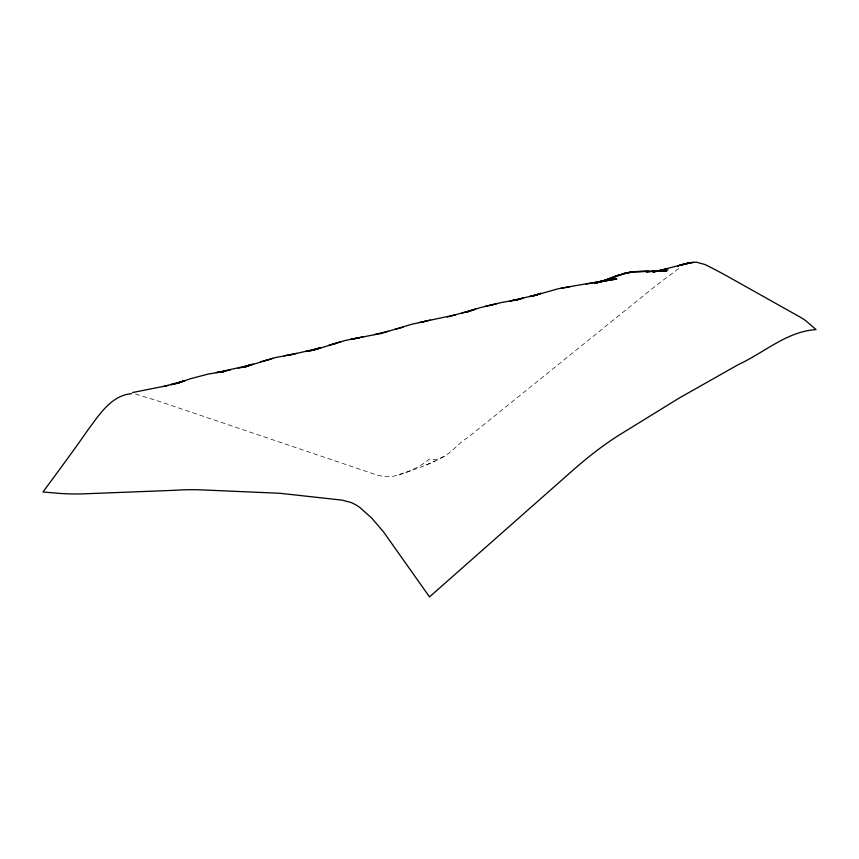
<?xml version="1.0" encoding="UTF-8"?>
<svg xmlns="http://www.w3.org/2000/svg" width="859" height="859" viewBox="0 0 859 859"><rect width="100%" height="100%" fill="white"/><g stroke="black" fill="none" stroke-linecap="round" stroke-linejoin="round"><path stroke-width="0.64" stroke-dasharray="4.29 3.22" d="M135.475 394.002L159.194 401.368L378.572 475.596L387.473 476.745L393.401 476.316L408.229 471.623A128.002 73.906 -60 0 0 423.047 463.871L429.5 459.039C445.359 462.743 455.453 444.511 467.779 437.628L657.522 284.383L680.253 267.417M444.071 456.215C430.241 464.73 414.36 469.1 399.328 474.93M426.171 464.934L435.223 460.918"/><path stroke-width="1.29" d="M615.516 276.115L600.688 282.031L624.847 273.216L634.167 271.627L648.996 271.229L633.212 271.723L624.847 273.216L602.61 281.161L618.394 275.159M602.61 281.161L606.583 279.798L595.459 283.169M291.641 354.606L275.879 357.451L244.6 366.954L252.009 364.452L243.956 367.072L251.365 364.688L243.312 367.19L250.731 364.914L242.667 367.308L250.087 365.15L217.22 372.43L224.628 371.356L208.061 374.105L190.15 378.83L177.416 383.286L184.825 380.612L176.75 383.425L184.17 380.859L164.703 386.163L167.73 385.466M245.244 366.836L253.298 364.001M475.575 309.057L467.5 311.817L480.342 307.586L493.302 304.612M320.761 347.691L312.053 350.429L319.473 348.12L311.42 350.526L318.829 348.324L288.742 355.207M474.909 309.294L447.432 317.057M312.697 350.332L336.073 343.364M332.616 344.384L345.297 340.443L359.287 337.748M340.69 341.753L328.664 345.307M599.507 281.999L604.521 280.431M688.156 263.262L696.069 262.092L704.96 264.508A564.095 325.679 60 0 1 728.679 276.995L799.826 316.917A60.259 34.789 60 0 1 805.914 320.837L816.05 329.598C786.865 331.381 764.113 352.77 738.45 364.527L679.147 398.093L619.854 434.643A280.614 162.007 -60 0 0 596.135 451.136A351.32 202.831 -60 0 0 572.427 470.689L429.5 596.908L383.629 532.043L371.775 518.17L359.91 507.529A48.491 27.993 60 0 0 351.02 502.494L342.129 500.142L279.873 493.281L199.825 489.813A524.473 302.808 60 0 0 176.106 490.242L81.229 493.936A553.121 319.344 60 0 1 57.521 493.249L42.95 491.971C58.208 471.419 73.38 450.814 88.037 429.833C99.064 415.037 111.262 395.301 131.524 393.701M599.26 282.085L606.583 279.798M380.354 333.7L412.299 324.122L426.3 321.126M666.53 270.016L657.371 271.014L688.252 263.112L677.622 265.871L679.598 265.356M264.98 360.705L273.087 358.235M388.429 331.22L374.438 334.57M616.472 275.75L633.212 271.723L666.777 271.09L659.111 270.682L661.462 270.703L646.473 271.82M596.576 282.879L608.634 279.325L595.051 283.126M658.058 271.068L660.346 270.392L657.79 271.143M455.517 314.823L418.881 322.597M657.994 271.133L664.791 269.468L659.068 270.886M489.351 305.579L501.602 302.465L517.429 299.705L510.021 300.972L537.304 294.798L529.896 296.527L541.138 293.295L533.729 295.721L558.135 288.764L569.517 286.906M595.019 283.159L610.695 279.003L595.867 282.761L614.808 278.842L561.077 288.173M497.458 303.431L485.195 306.373M523.185 298.148L514.809 300.349L522.229 298.395M658.735 270.982L663.309 269.78L658.241 271.025M395.011 329.319L403.086 327.225M680.586 265.098L689.831 262.822L680.586 265.098L688.252 263.112M260.803 361.682L268.91 359.62M462.174 313.052L470.249 311.055M422.177 322.061L430.252 320.085M222.406 371.829L230.459 369.896M693.106 262.145L684.924 264.078M682.164 264.701L691.431 262.543M657.371 271.014L665.049 270.156L658.509 270.993L666.273 269.157L658.606 270.821M381.847 333.292L351.879 339.08M296.795 353.36L284.232 355.755M355.175 338.618L363.239 336.771M170.769 384.746L178.844 382.921L171.435 384.596M166.034 385.863L132.511 392.542M652.926 271.949L655.481 271.487L652.926 271.949L654.408 271.637M238.179 368.189L246.232 366.557M654.064 271.766L660.592 270.553L658.037 271.014M305.697 351.514L313.75 350.064L306.33 351.395M586.182 284.071L616.859 278.992L599.979 281.666L602.03 281.312M350.558 339.305L358.632 337.931M626.759 272.84L625.803 273.001L634.167 271.627M658.338 271.057L663.567 270.284L658.445 270.982M215.91 372.613L223.974 371.528M646.269 271.841L668.012 269.887M656.888 270.886L660.721 270.735"/></g></svg>
